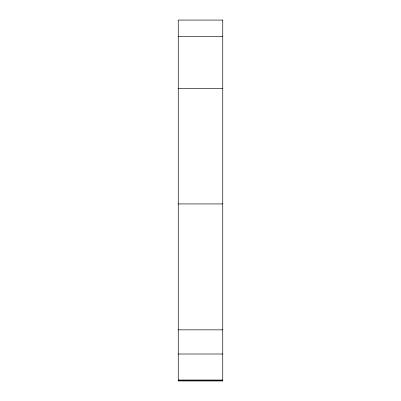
<?xml version="1.0" encoding="UTF-8"?>
<svg xmlns="http://www.w3.org/2000/svg" width="401" height="401" viewBox="0 0 401 401"><rect width="100%" height="100%" fill="white"/><g stroke="black" fill="none" stroke-linecap="round" stroke-linejoin="round"><path stroke-width="0.6" d="M178.255 36.521L222.745 36.521M178.255 88.441L222.745 88.441M178.255 203.934L222.745 203.934M178.255 329.848L222.745 329.848M178.255 354.008L222.745 354.008M178.255 380.038L222.745 380.038M178.255 380.293L222.745 380.293M178.255 380.694L222.745 380.694M222.745 20.08L178.255 20.08L178.255 380.95L222.745 380.95L222.745 20.05"/></g></svg>
